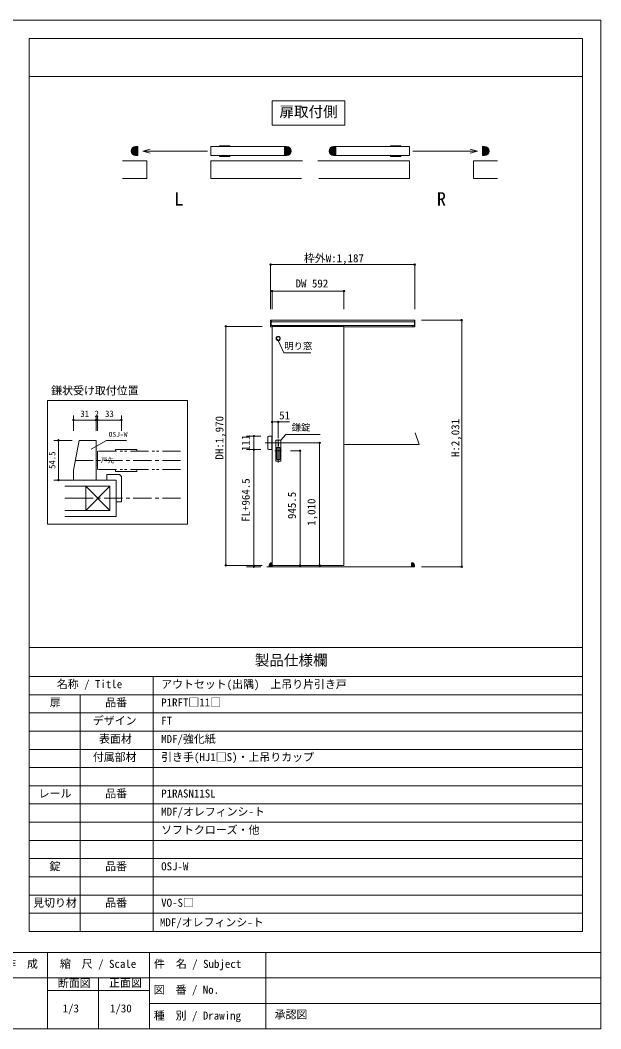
# Model space of a CAD drawing. Units: millimetres on the paper, enlarged 10 times, with parts at other scales. Extents: x -1985 to 2015, y -1370 to 1400.
# Drawn here: x 420 to 2015, y -1370 to 1400 of the extents above; entities that cross this region are included whole.
import ezdxf
from ezdxf.enums import TextEntityAlignment as Align

# ---------------------------------------------------------------- set-up
doc = ezdxf.new("R2010")
doc.units = ezdxf.units.MM
doc.header["$LTSCALE"] = 10
doc.header["$PDMODE"] = 32
doc.header["$PDSIZE"] = 4
doc.linetypes.add('CHAIN1', pattern=[8, 5, -1, 1, -1])
doc.linetypes.add('DOUBLE_CHAIN1', pattern=[8.8, 5, -1, 0.6, -0.6, 0.6, -1])
doc.layers.add('1-1_0', color=7, linetype='Continuous', lineweight=20)
doc.layers.add('3-0', color=7, linetype='Continuous', lineweight=20)
doc.styles.add('ＭＳ ゴシック', font='')
doc.styles.get('ＭＳ ゴシック').set_extended_font_data('MS Gothic')

msp = doc.modelspace()

# ---------------------------------------------------------------- hatches: boundary and pattern name
at = {"layer": '3-0'}
for color, points in [(9, [(737.18, 1052.79, 0.41421), (724.81, 1040.41), (737.18, 1040.41)]), (9, [(1164.31, 1040.41, 0.41421), (1151.94, 1052.79), (1151.94, 1040.41)]), (9, [(1280.85, 1052.79, 0.41421), (1268.47, 1040.41), (1280.85, 1040.41)]), (9, [(1707.98, 1040.41, 0.41421), (1695.6, 1052.79), (1695.6, 1040.41)]), (9, [(724.81, 1040.41, 0.41421), (737.18, 1028.04), (737.18, 1040.41)]), (9, [(1151.94, 1028.04, 0.41421), (1164.31, 1040.41), (1151.94, 1040.41)]), (9, [(1268.47, 1040.41, 0.41421), (1280.85, 1028.04), (1280.85, 1040.41)]), (9, [(1695.6, 1028.04, 0.41421), (1707.98, 1040.41), (1695.6, 1040.41)]), (254, [(1110.75, -89.97, 0.41421), (1104.08, -96.63)]), (254, [(1502.75, -96.63, 0.41421), (1496.08, -89.97)])]:
    msp.add_hatch(color=color, dxfattribs=at).paths.add_polyline_path(points)

# ---------------------------------------------------------------- linework, layer by layer
at = {"layer": '1-1_0'}
for p, q in [((1965, 1350), (445, 1350)), ((445, -322.5), (445, 1350)), ((1965, -1102.5), (1965, 1350)), ((445, 1245), (1965, 1245)), ((445, 1245), (1965, 1245)), ((445, 1245), (1965, 1245)), ((445, 1245), (1965, 1245)), ((445, 1245), (1965, 1245)), ((445, 1245), (1965, 1245)), ((445, -322.5), (445, 1245)), ((445, -322.5), (445, 1245)), ((445, -322.5), (445, 1245)), ((445, -322.5), (445, 1245)), ((445, -322.5), (445, 1245)), ((1965, -322.5), (1965, 1245)), ((1965, -322.5), (1965, 1245)), ((1965, -322.5), (1965, 1245)), ((1965, -322.5), (1965, 1245)), ((1965, -322.5), (1965, 1245)), ((445, -322.5), (1965, -322.5)), ((445, -322.5), (1965, -322.5)), ((445, -322.5), (1965, -322.5)), ((445, -322.5), (1965, -322.5)), ((445, -322.5), (1965, -322.5)), ((445, -322.5), (1965, -322.5)), ((445, -1102.5), (445, -322.5)), ((445, -402.5), (1965, -402.5)), ((785, -1102.5), (785, -402.5)), ((445, -452.5), (1965, -452.5)), ((585, -1102.5), (585, -452.5)), ((445, -502.5), (1965, -502.5)), ((445, -552.5), (1965, -552.5)), ((445, -602.5), (1965, -602.5)), ((445, -652.5), (1965, -652.5)), ((445, -702.5), (1965, -702.5)), ((445, -752.5), (1965, -752.5)), ((445, -802.5), (1965, -802.5)), ((445, -852.5), (1965, -852.5)), ((445, -902.5), (1965, -902.5)), ((445, -952.5), (1965, -952.5)), ((445, -1002.5), (1965, -1002.5)), ((445, -1052.5), (1965, -1052.5)), ((445, -1102.5), (1965, -1102.5)), ((2015, -1160), (-1985, -1160)), ((495, -1160), (495, -1370)), ((775, -1160), (775, -1370)), ((1095, -1160), (1095, -1370)), ((2015, -1230), (-1175, -1230)), ((635, -1230), (635, -1370)), ((775, -1265), (495, -1265)), ((2015, -1300), (775, -1300))]:
    msp.add_line(p, q, dxfattribs=at)
msp.add_lwpolyline([(-1985, -1370), (2015, -1370), (2015, 1400), (-1985, 1400)], dxfattribs=at)
at = {"layer": '3-0'}
for p, q in [((737.18, 1052.79), (742.81, 1052.79)), ((742.81, 1052.79), (742.81, 1028.04)), ((943.68, 1028.04), (943.68, 1052.79)), ((1146.19, 1052.79), (943.68, 1052.79)), ((967.68, 1055.04), (996.18, 1055.04)), ((967.68, 1052.79), (967.68, 1055.04)), ((996.18, 1055.04), (996.18, 1052.79)), ((1146.19, 1052.79), (1146.19, 1028.04)), ((1151.94, 1052.79), (1146.31, 1052.79)), ((1280.85, 1052.79), (1286.47, 1052.79)), ((1286.85, 1052.79), (1489.35, 1052.79)), ((1286.85, 1028.04), (1286.85, 1052.79)), ((1436.85, 1055.04), (1436.85, 1052.79)), ((1465.35, 1055.04), (1436.85, 1055.04)), ((1465.35, 1052.79), (1465.35, 1055.04)), ((1489.35, 1028.04), (1489.35, 1052.79)), ((1695.6, 1052.79), (1689.98, 1052.79)), ((742.81, 1028.04), (737.18, 1028.04)), ((777.33, 1045.85), (757.05, 1040.41)), ((1146.19, 1028.04), (943.68, 1028.04)), ((967.68, 1028.04), (967.68, 1025.79)), ((967.68, 1025.79), (996.18, 1025.79)), ((996.18, 1025.79), (996.18, 1028.04)), ((1286.85, 1028.04), (1489.35, 1028.04)), ((1436.85, 1025.79), (1436.85, 1028.04)), ((1465.35, 1025.79), (1436.85, 1025.79)), ((1465.35, 1028.04), (1465.35, 1025.79)), ((1655.7, 1045.85), (1675.99, 1040.41)), ((701.44, 1014.16), (768.18, 1014.16)), ((943.68, 1014.16), (943.68, 965.41)), ((943.68, 1014.16), (1195.6, 1014.16)), ((1489.35, 1014.16), (1237.44, 1014.16)), ((1489.35, 1014.16), (1489.35, 965.41)), ((1731.59, 1014.16), (1664.85, 1014.16)), ((701.44, 965.41), (712.37, 965.41)), ((943.68, 965.41), (1192.89, 965.41)), ((1489.35, 965.41), (1240.14, 965.41)), ((1731.59, 965.41), (1720.66, 965.41)), ((1108.08, 576.17), (1503.75, 576.17)), ((1109.08, 576.17), (1109.08, 561.83)), ((1109.08, 571.83), (1502.75, 571.83)), ((1109.08, 561.83), (1502.75, 561.83)), ((1112.08, 559.17), (1112.08, -100.83)), ((1112.08, 559.17), (1309.41, 559.17)), ((1113.08, 561.83), (1113.08, 559.17)), ((1309.41, 559.17), (1309.41, -97.5)), ((1309.41, 557.83), (1503.75, 557.83)), ((1498.75, 561.83), (1498.75, 557.83)), ((1502.75, 576.17), (1502.75, 561.93)), ((1502.75, 576.17), (1502.75, 557.83)), ((1503.75, 576.17), (1503.75, 557.83)), ((495.23, 15.63), (495.23, 355.13)), ((495.23, 355.13), (879.47, 355.13)), ((879.47, 355.13), (879.47, 15.63)), ((1100.75, 222.89), (1100.75, 255.45)), ((1102.69, 257.45), (1111.08, 257.67)), ((1111.08, 220.67), (1111.08, 257.67)), ((1515.66, 234.83), (1505.35, 266.54)), ((581.83, 246.07), (566.33, 164.32)), ((628.33, 246.07), (581.83, 246.07)), ((614.76, 221.43), (657.09, 245.9)), ((628.33, 137.07), (628.33, 246.07)), ((657.09, 245.9), (711.7, 245.9)), ((1129.08, 248.55), (1129.08, 191.33)), ((1129.08, 239.77), (1129.08, 191.33)), ((1129.08, 239.77), (1129.08, 191.33)), ((1129.08, 239.77), (1129.08, 185.24)), ((1309.41, 234.83), (1515.66, 234.83)), ((632.33, 165.61), (632.33, 216.53)), ((681.7, 221.16), (740.33, 221.16)), ((681.7, 216.53), (681.7, 221.16)), ((740.33, 221.16), (740.33, 216.53)), ((1102.69, 220.89), (1111.08, 220.67)), ((1119.83, 217.5), (1138.11, 217.5)), ((566.33, 137.07), (566.33, 164.32)), ((681.7, 165.61), (681.7, 160.98)), ((681.7, 160.98), (740.33, 160.98)), ((698.24, 147.07), (698.24, 77.07)), ((740.33, 160.98), (740.33, 165.61)), ((542.49, 137.07), (683.24, 137.07)), ((542.49, 137.07), (683.24, 137.07)), ((542.49, 120.1), (583.44, 120.1)), ((599.93, 120.1), (666.27, 53.76)), ((666.27, 120.1), (599.93, 53.76)), ((599.93, 120.1), (599.93, 53.76)), ((683.24, 36.78), (683.24, 137.07)), ((698.24, 77.07), (683.24, 77.07)), ((542.49, 53.76), (583.44, 53.76)), ((542.49, 36.78), (583.44, 36.78)), ((584.56, 53.76), (666.27, 53.76)), ((584.56, 36.78), (683.24, 36.78)), ((879.47, 15.63), (495.23, 15.63)), ((1502.75, -100.83), (1097.54, -100.83)), ((1104.08, -96.63), (1104.08, -100.97)), ((1110.75, -89.97), (1112.08, -89.97)), ((1112.08, -100.97), (1112.08, -89.97)), ((1309.41, -97.5), (1112.08, -97.5)), ((1494.75, -100.97), (1494.75, -89.97)), ((1494.75, -89.97), (1496.08, -89.97)), ((1502.75, -96.63), (1502.75, -100.97))]:
    msp.add_line(p, q, dxfattribs=at)
at = {"layer": '3-0', "color": 4, "lineweight": 9}
for p, q in [((1108.08, 605.93), (1108.08, 728.67)), ((1108.08, 728.67), (1503.75, 728.67)), ((1503.75, 605.93), (1503.75, 728.67)), ((1112.08, 655.93), (1112.08, 605.93)), ((1309.41, 655.93), (1112.08, 655.93)), ((1309.41, 605.93), (1309.41, 655.93)), ((984.9, 559.17), (1084.39, 559.17)), ((984.9, 559.17), (984.9, -97.5)), ((1522.79, 576.17), (1632.9, 576.17)), ((1632.9, 576.17), (1632.9, -100.83)), ((1144.27, 486.74), (1128.94, 520)), ((1218.62, 486.74), (1144.27, 486.74)), ((566.33, 313.97), (566.33, 272.17)), ((628.33, 313.97), (628.33, 272.17)), ((628.33, 313.97), (628.33, 272.17)), ((632.33, 313.97), (632.33, 272.17)), ((632.33, 313.97), (632.33, 272.17)), ((698.24, 313.97), (698.24, 272.17)), ((566.33, 301.97), (628.33, 301.97)), ((628.33, 301.97), (632.33, 301.97)), ((632.33, 301.97), (698.24, 301.97)), ((1112.08, 296.56), (1129.08, 296.56)), ((1129.08, 296.56), (1159.81, 296.56)), ((1129.08, 251.77), (1129.08, 296.56)), ((1042.13, 257.67), (1081.22, 257.67)), ((1062.13, 220.67), (1062.13, 257.67)), ((512.9, 246.07), (563.23, 246.07)), ((524.9, 246.07), (524.9, 137.07)), ((1093.06, 239.17), (1242.65, 239.17)), ((1242.65, 239.17), (1242.65, -97.5)), ((1042.13, 220.67), (1081.22, 220.67)), ((1062.13, -100.83), (1062.13, 220.67)), ((1188.94, 217.5), (1162.63, 217.5)), ((1188.94, -97.5), (1188.94, 217.5)), ((512.9, 137.07), (563.23, 137.07)), ((984.9, -97.5), (1084.39, -97.5)), ((1042.13, -100.83), (1081.22, -100.83)), ((1229.31, -97.5), (1192.58, -97.5)), ((1522.79, -100.83), (1632.9, -100.83))]:
    msp.add_line(p, q, dxfattribs=at)
at = {"layer": '3-0', "color": 3}
for p, q in [((1133.41, 226.33), (1124.75, 226.33)), ((1124.75, 226.33), (1124.75, 193.67)), ((1128.25, 238), (1128.25, 231.33)), ((1129.91, 238), (1128.25, 238)), ((1129.91, 231.33), (1128.25, 231.33)), ((1129.75, 237.83), (1128.41, 237.83)), ((1128.41, 237.83), (1128.41, 234.67)), ((1129.75, 234.67), (1128.41, 234.67)), ((1128.75, 237.17), (1128.75, 235.33)), ((1129.41, 235.33), (1128.75, 235.33)), ((1129.75, 234.67), (1129.75, 237.83)), ((1129.91, 231.33), (1129.91, 238)), ((1133.41, 193.67), (1133.41, 226.33)), ((1133.41, 193.67), (1124.75, 193.67))]:
    msp.add_line(p, q, dxfattribs=at)
at = {"layer": '3-0', "linetype": 'DOUBLE_CHAIN1'}
for p, q in [((860.82, 216.53), (632.33, 216.53)), ((860.82, 165.61), (632.33, 165.61))]:
    msp.add_line(p, q, dxfattribs=at)
at = {"layer": '3-0', "linetype": 'CHAIN1'}
for p, q in [((860.82, 191.07), (572.92, 191.07)), ((583.44, 86.93), (542.49, 86.93)), ((860.82, 86.93), (569.56, 86.93))]:
    msp.add_line(p, q, dxfattribs=at)
at = {"layer": '3-0'}
msp.add_lwpolyline([(1312.12, 1178.51), (1312.12, 1111.85), (1112.12, 1111.85), (1112.12, 1178.51)], close=True, dxfattribs=at)
for points in [[(1146.31, 1052.79), (1146.31, 1028.04), (1151.94, 1028.04)], [(1286.47, 1052.79), (1286.47, 1028.04), (1280.85, 1028.04)], [(1689.98, 1052.79), (1689.98, 1028.04), (1695.6, 1028.04)], [(934.76, 1040.41), (757.05, 1040.41), (777.33, 1034.98)], [(1498.28, 1040.41), (1675.99, 1040.41), (1655.7, 1034.98)], [(712.92, 965.41), (768.18, 965.41), (768.18, 1014.16)], [(1720.12, 965.41), (1664.85, 965.41), (1664.85, 1014.16)], [(1108.08, 576.17), (1108.08, 557.83), (1112.08, 557.83)], [(698.24, 147.07), (693.24, 152.07), (658.24, 152.07), (658.24, 137.07)], [(584.56, 120.1), (666.27, 120.1), (666.27, 53.76)]]:
    msp.add_lwpolyline(points, dxfattribs=at)
at = {"layer": '3-0', "color": 4, "lineweight": 9}
msp.add_lwpolyline([(1244.34, 261.94), (1149.6, 261.94), (1135.75, 246.33)], dxfattribs=at)
at = {"layer": '3-0', "color": 3}
msp.add_lwpolyline([(1122.41, 188.67), (1135.75, 188.67), (1135.75, 246.33), (1122.41, 246.33)], close=True, dxfattribs=at)
msp.add_lwpolyline([(1129.41, 235.33), (1129.41, 237.17), (1128.75, 237.17)], dxfattribs=at)
for radius in [5.83, 4.5]:
    msp.add_circle((1128.75, 525.83), radius, dxfattribs=at)
at = {"layer": '3-0'}
for centre, radius, start, end in [((737.18, 1040.41), 12.38, 90, 180), ((1151.94, 1040.41), 12.38, 0, 90), ((1280.85, 1040.41), 12.38, 90, 180), ((1695.6, 1040.41), 12.38, 0, 90), ((737.18, 1040.41), 12.38, 180, 270), ((1151.94, 1040.41), 12.38, 270, 0), ((1280.85, 1040.41), 12.38, 180, 270), ((1695.6, 1040.41), 12.38, 270, 0), ((1102.75, 255.45), 2, 91.5, 180), ((1102.75, 222.89), 2, 180, 268.5), ((1110.75, -96.63), 6.67, 90, 180), ((1496.08, -96.63), 6.67, 0, 90)]:
    msp.add_arc(centre, radius, start, end, dxfattribs=at)
at = {"layer": '3-0', "color": 4}
for p in [(1108.08, 728.67), (1503.75, 728.67), (1112.08, 655.93), (1309.41, 655.93), (984.9, 559.17), (1632.9, 576.17), (566.33, 301.97), (628.33, 301.97), (632.33, 301.97), (698.24, 301.97), (1112.08, 296.56), (1129.08, 296.56), (1062.13, 257.67), (524.9, 246.07), (1062.13, 220.67), (1242.65, 239.17), (1188.94, 217.5), (524.9, 137.07), (984.9, -97.5), (1062.13, -100.83), (1188.94, -97.5), (1242.65, -97.5), (1632.9, -100.83)]:
    msp.add_point(p, dxfattribs=at)
at = {"layer": '3-0', "color": 9}
for points in [[(737.18, 1052.79), (742.81, 1052.79), (737.18, 1028.04), (742.81, 1028.04)], [(1151.94, 1052.79), (1146.31, 1052.79), (1151.94, 1028.04), (1146.31, 1028.04)], [(1280.85, 1052.79), (1286.47, 1052.79), (1280.85, 1028.04), (1286.47, 1028.04)], [(1695.6, 1052.79), (1689.98, 1052.79), (1695.6, 1028.04), (1689.98, 1028.04)]]:
    msp.add_solid(points, dxfattribs=at)
at = {"layer": '3-0', "color": 254}
for points in [[(1112.08, -100.97), (1112.08, -89.97), (1104.08, -100.97), (1104.08, -96.63)], [(1112.08, -89.97), (1110.75, -89.97), (1104.08, -96.63)], [(1494.75, -100.97), (1494.75, -89.97), (1502.75, -100.97), (1502.75, -96.63)], [(1494.75, -89.97), (1496.08, -89.97), (1502.75, -96.63)]]:
    msp.add_solid(points, dxfattribs=at)

# ---------------------------------------------------------------- texts
at = {"layer": '1-1_0', "style": 'ＭＳ ゴシック'}
for s, height, p in [('製品仕様欄', 29.33, (1064.4, -381.07)), ('名称 / Title', 21.99, (520.64, -441.06)), ('アウトセット(出隅)\u3000上吊り片引き戸', 21.99, (807.33, -441.36)), ('扉', 21.99, (501.33, -491.36)), ('品番', 21.99, (653.67, -491.36)), ('P1RFT□11□', 21.99, (807.33, -491.36)), ('デザイン', 21.99, (619.67, -541.36)), ('FT', 21.99, (807.33, -541.36)), ('表面材', 21.99, (636.67, -591.36)), ('MDF/強化紙', 21.99, (807.33, -591.36)), ('付属部材', 21.99, (619.67, -641.36)), ('引き手(HJ1□S)・上吊りカップ', 21.99, (807.33, -641.36)), ('レール', 21.99, (470.86, -741.36)), ('品番', 21.99, (653.67, -741.36)), ('P1RASN11SL', 21.99, (807.33, -741.36)), ('MDF/オレフィンシ-ト', 21.99, (807.33, -791.36)), ('ソフトクローズ・他', 21.99, (807.33, -841.36)), ('錠', 21.99, (500.64, -941.32)), ('品番', 21.99, (653.64, -941.32)), ('OSJ-W', 21.99, (807.33, -941.36)), ('見切り材', 21.99, (455.67, -1041.36)), ('品番', 21.99, (653.67, -1041.36)), ('VO-S□', 21.99, (807.33, -1041.36)), ('MDF/オレフィンシ-ト', 21.99, (803.99, -1095.07)), ('作\u3000成', 21.99, (378.67, -1209.21)), ('縮\u3000尺 / Scale', 21.99, (529.18, -1209.21)), ('件\u3000名 / Subject', 21.99, (787.61, -1209.24)), ('断面図', 21.99, (523.41, -1262.15)), ('正面図', 21.99, (664.21, -1261.44)), ('図\u3000番 / No.', 21.99, (786.77, -1280.35)), ('1/3', 21.99, (536.67, -1331.45)), ('1/30', 21.99, (666.67, -1331.45)), ('種\u3000別 / Drawing', 21.99, (786.94, -1351.29)), ('承認図', 21.99, (1119.03, -1348.1))]:
    msp.add_text(s, height=height, dxfattribs=at).set_placement(p, align=Align.BOTTOM_LEFT)
at = {"layer": '3-0', "style": 'ＭＳ ゴシック'}
for s, height, p in [('扉取付側', 29.33, (1132.12, 1125.18)), ('L', 36.66, (843.43, 879.96)), ('R', 36.66, (1564.6, 879.96)), ('枠外W:1,187', 21.99, (1199.45, 728.67)), ('DW 592', 21.99, (1176.47, 659.34)), ('明り窓', 18.33, (1145.6, 490.43)), ('鎌状受け取付位置', 21.99, (505.23, 365.13)), ('31', 17.6, (585.33, 304.97)), ('2', 17.6, (624.33, 304.97)), ('33', 17.6, (653.29, 304.97)), ('51', 21.99, (1131.48, 297.13)), ('鎌錠', 18.33, (1165.66, 266.84)), ('OSJ-W', 13.2, (663.09, 251.9)), ('戸先', 13.2, (641.37, 180.56))]:
    msp.add_text(s, height=height, dxfattribs=at).set_placement(p, align=Align.BOTTOM_LEFT)
for s, height, p in [('DH:1,970', 21.99, (984.9, 193.33)), ('H:2,031', 21.99, (1632.9, 200.17)), ('111', 21.99, (1057.13, 216.67)), ('54.5', 17.6, (521.9, 167.57)), ('FL+964.5', 21.99, (1057.13, 22.08)), ('945.5', 21.99, (1183.94, 30)), ('1,010', 21.99, (1237.65, 11.5))]:
    msp.add_text(s, height=height, rotation=90, dxfattribs=at).set_placement(p, align=Align.BOTTOM_LEFT)

doc.saveas('drawing.dxf')
